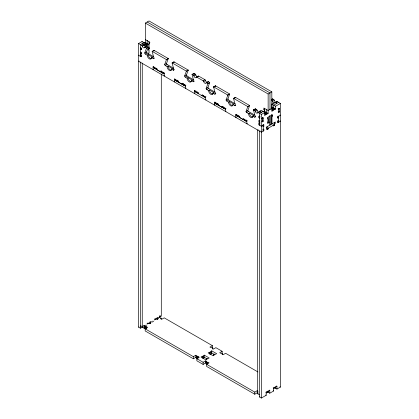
<?xml version="1.0" encoding="UTF-8"?>
<svg xmlns="http://www.w3.org/2000/svg" width="419" height="419" viewBox="0 0 419 419"><rect width="100%" height="100%" fill="white"/><g stroke="black" fill="none" stroke-linecap="round" stroke-linejoin="round"><path stroke-width="0.63" d="M264.462 111.705L264.462 109.815L263.85 109.464L263.85 108.044L268.144 110.527L272.539 107.992L272.539 108.521M266.657 129.288L267.118 129.555L267.118 126.716M268.144 123.05L268.144 117.142M269.454 109.15L269.988 109.464L269.988 92.918L147.179 22.013M144.492 42.948L145.335 42.455L145.335 23.076L149.023 20.95L271.831 91.855L271.831 108.401L271.292 108.086M273.005 125.627L273.466 125.889L274.691 125.181L274.691 122.348M141.334 49.337L141.413 48.405M262.765 120.782L263.226 121.049L262.304 121.578L262.441 118.137A0.744 0.429 -60 0 1 263.048 117.765L263.226 121.049A0.649 0.377 -60 0 1 262.765 121.845A0.649 0.377 -60 0 1 262.304 121.578L261.844 121.316M279.358 108.369L279.499 111.653A0.649 0.377 -60 0 1 279.038 112.449A0.649 0.377 -60 0 1 278.577 112.187L278.714 108.746A0.744 0.429 -60 0 1 279.321 108.369M147.179 55.114L148.101 54.58L152.401 57.063L151.479 57.597A3.038 1.755 60 0 1 149.326 58.838A3.038 1.755 60 0 1 147.179 55.114L145.335 54.051A0.869 0.503 60 0 1 144.723 52.988L146.451 48.279A0.869 0.503 60 0 0 146.477 48.091L148.321 47.028L147.027 46.279A0.869 0.503 60 0 0 146.446 46.42A1.739 1 60 0 1 145.288 46.698A1.739 1 60 0 1 144.131 45.079A0.869 0.503 60 0 0 143.549 44.273L142.256 43.529L142.256 43.943M144.723 52.988L146.566 51.925L148.295 47.216A0.869 0.503 60 0 0 148.321 47.028M167.123 66.631L168.045 66.097L172.345 68.58L171.423 69.109A3.038 1.755 60 0 1 169.276 70.35A3.038 1.755 60 0 1 167.123 66.631L165.285 65.568A0.869 0.503 60 0 1 164.672 64.5L166.401 59.797A0.869 0.503 60 0 0 166.427 59.608L168.265 58.545L154.019 50.317L152.181 51.38A0.869 0.503 60 0 0 152.207 51.6L153.935 58.304A0.869 0.503 60 0 1 153.323 58.66L151.479 57.597M164.672 64.5L166.511 63.437L168.239 58.733A0.869 0.503 60 0 0 168.265 58.545M187.073 78.144L187.995 77.615L192.29 80.097L191.373 80.626A3.038 1.755 60 0 1 189.22 81.867A3.038 1.755 60 0 1 187.073 78.144L185.229 77.08A0.869 0.503 60 0 1 184.617 76.017L186.345 71.309A0.869 0.503 60 0 0 186.371 71.125L188.215 70.057L173.969 61.834L172.125 62.897A0.869 0.503 60 0 0 172.151 63.117L173.88 69.821A0.869 0.503 60 0 1 173.267 70.177L171.423 69.109M184.617 76.017L186.46 74.954L188.189 70.245A0.869 0.503 60 0 0 188.215 70.057M208.583 90.567L209.505 90.033L213.805 92.515L212.883 93.049A3.038 1.755 60 0 1 210.736 94.285A3.038 1.755 60 0 1 208.583 90.567L206.745 89.504A0.869 0.503 60 0 1 206.127 88.44L207.855 83.732A0.869 0.503 60 0 0 207.882 83.543L209.725 82.48L208.432 81.731A0.869 0.503 60 0 0 207.85 81.873A1.739 1 60 0 1 206.693 82.145A1.739 1 60 0 1 205.535 80.532A0.869 0.503 60 0 0 204.959 79.725L198.685 76.106A0.869 0.503 60 0 0 198.103 76.242A1.739 1 60 0 1 196.946 76.52A1.739 1 60 0 1 195.788 74.907A0.869 0.503 60 0 0 195.207 74.1L193.913 73.351L192.07 74.414A0.869 0.503 60 0 0 192.096 74.629L193.829 81.338A0.869 0.503 60 0 1 193.211 81.689L191.373 80.626M206.127 88.44L207.971 87.377L209.699 82.669A0.869 0.503 60 0 0 209.725 82.48M228.533 102.079L229.45 101.55L233.75 104.032L232.828 104.561A3.038 1.755 60 0 1 230.68 105.803A3.038 1.755 60 0 1 228.533 102.079L226.689 101.016A0.869 0.503 60 0 1 226.077 99.952L227.805 95.249A0.869 0.503 60 0 0 227.831 95.061L229.67 93.997L215.424 85.769L213.585 86.833A0.869 0.503 60 0 0 213.611 87.052L215.34 93.756A0.869 0.503 60 0 1 214.727 94.113L212.883 93.049M226.077 99.952L227.915 98.889L229.649 94.181A0.869 0.503 60 0 0 229.67 93.997M248.477 113.596L249.399 113.067L253.699 115.55L252.777 116.079A3.038 1.755 60 0 1 250.625 117.32A3.038 1.755 60 0 1 248.477 113.596L246.634 112.533A0.869 0.503 60 0 1 246.021 111.47L247.749 106.761A0.869 0.503 60 0 0 247.776 106.573L249.619 105.509L235.373 97.287L233.53 98.35A0.869 0.503 60 0 0 233.556 98.57L235.284 105.274A0.869 0.503 60 0 1 234.671 105.625L232.828 104.561M246.021 111.47L247.865 110.407L249.593 105.698L247.749 106.761M144.581 327.93L144.099 328.208L144.099 325.374L142.869 326.082L142.869 326.794L140.412 328.208L138.574 327.145L138.574 43.529L142.051 41.518L145.739 43.644L145.739 46.483L146.964 45.771L146.964 45.063L147.792 44.587L147.792 45.294L149.023 44.587L145.335 42.455M149.939 42.633L149.023 43.167L149.635 43.524L149.635 42.104L145.335 39.622L145.822 39.344M147.792 44.587L144.11 42.455L140.412 44.592L140.412 56.408L141.334 55.874M147.661 40.407L147.179 40.685L147.179 43.524L145.948 44.231M138.574 43.529L141.711 45.336L143.549 44.273M142.277 43.518L144.115 44.582L145.948 43.524L145.948 44.053M141.711 45.336A0.869 0.503 60 0 1 142.287 46.142L144.131 45.079M140.873 47.635L140.412 47.897L141.03 48.253L141.491 47.986M142.287 46.142A1.739 1 60 0 0 143.445 47.761A1.739 1 60 0 0 144.602 47.483L146.446 46.42M140.873 48.52L141.334 48.787L140.412 49.316L141.03 49.672L141.491 49.405M144.602 47.483A0.869 0.503 60 0 1 145.184 47.342L147.027 46.279M146.451 48.279L148.295 47.216M140.873 52.003L140.412 52.27L141.03 52.626L141.491 52.359M149.023 48.368L148.405 48.719L148.405 50.139L149.023 49.782L149.023 52.857L148.405 53.213M141.449 53.093L140.412 53.69L141.03 54.046L141.491 53.779M139.035 55.078L138.574 55.345L141.03 56.764L141.491 56.497M140.988 54.659L140.412 54.989L141.03 55.345L141.491 55.078M145.335 54.051L147.179 52.988L153.548 56.665M152.207 51.6L154.045 50.537A0.869 0.503 60 0 1 154.019 50.317M139.035 60.985L138.574 61.253L261.383 132.158L263.839 130.738L263.839 129.319L263.378 129.052M140.878 62.049L140.412 62.316L140.412 328.208M142.722 63.112L142.256 63.379L142.256 327.145M153.323 58.66L154.396 58.037M153.564 69.376L153.103 69.643L153.103 66.804L153.564 66.542M154.03 66.982L153.108 67.511L164.164 73.896M166.401 59.797L168.239 58.733M153.103 66.804L154.333 67.517L154.794 67.25M154.333 67.517L154.333 68.224L154.794 67.957M156.046 68.417L155.355 68.816L155.355 68.108L155.816 67.841M155.355 68.108L156.586 68.816L157.046 68.548M156.586 68.816L156.586 69.523L157.046 69.261M165.285 65.568L167.123 64.5L173.728 68.313M172.151 63.117L173.995 62.054A0.869 0.503 60 0 1 173.969 61.834M161.54 71.392L160.676 71.89L160.676 71.178L161.137 70.916M160.676 71.178L161.907 71.89L162.368 71.623M161.907 71.89L161.907 72.597L162.368 72.33M163.735 72.723L162.928 73.189L162.928 72.482L163.389 72.215M162.928 72.482L164.159 73.189L164.62 72.922M173.267 70.177L174.341 69.554M164.62 75.76L164.159 76.022L164.159 73.189M186.345 71.309L188.189 70.245M174.854 81.668L174.393 81.935L174.393 79.097L174.854 78.83M175.32 79.27L174.398 79.804L185.449 86.183M174.393 79.097L175.619 79.804L176.08 79.542M175.619 79.804L175.619 80.516L176.08 80.249M177.452 80.642L176.645 81.108L176.645 80.396L177.106 80.129M176.645 80.396L177.871 81.108L178.332 80.841M185.229 77.08L187.073 76.017L193.788 79.898M177.871 81.108L177.871 81.815L178.332 81.548M192.096 74.629L193.939 73.566A0.869 0.503 60 0 1 193.913 73.351M192.07 74.414L193.369 75.163L195.207 74.1M193.369 75.163A0.869 0.503 60 0 1 193.945 75.97L195.788 74.907M182.888 83.648L181.966 84.177L181.966 83.47L182.427 83.203M181.966 83.47L183.192 84.177L183.653 83.91M183.192 84.177L183.192 84.889L183.653 84.622M193.945 75.97A1.739 1 60 0 0 195.102 77.583A1.739 1 60 0 0 196.26 77.306L198.103 76.242M196.26 77.306A0.869 0.503 60 0 1 196.841 77.169L198.685 76.106M183.192 84.889L184.219 85.476L184.219 84.769L184.679 84.502M184.219 85.476L185.256 84.879M184.219 84.769L185.444 85.476L185.905 85.214M193.211 81.689L194.285 81.071M185.905 88.048L185.444 88.315L185.444 85.476M196.841 77.169L203.115 80.788L204.959 79.725M203.115 80.788A0.869 0.503 60 0 1 203.692 81.595L205.535 80.532M203.692 81.595A1.739 1 60 0 0 204.849 83.208A1.739 1 60 0 0 206.012 82.936L207.85 81.873M206.012 82.936A0.869 0.503 60 0 1 206.588 82.794L208.432 81.731M194.914 93.248L194.453 93.516L194.453 90.677L194.914 90.41M195.374 90.855L194.453 91.389L205.504 97.768M207.855 83.732L209.699 82.669M194.453 90.677L195.678 91.389L196.139 91.122M196.139 91.829L195.678 92.096L195.678 91.389M197.506 92.222L196.705 92.688L196.705 91.976L197.166 91.714M196.705 91.976L197.93 92.688L198.391 92.421M198.391 93.128L197.93 93.395L197.93 92.688M206.745 89.504L208.583 88.44L215.188 92.248M213.611 87.052L215.45 85.989A0.869 0.503 60 0 1 215.424 85.769M202.775 95.328L202.026 95.757L202.026 95.05L202.487 94.783M202.026 95.05L203.252 95.757L203.713 95.495M203.713 96.202L203.252 96.47L203.252 95.757M205.08 96.595L204.278 97.061L204.278 96.349L204.739 96.082M204.278 96.349L205.504 97.061L205.965 96.794M214.727 94.113L215.801 93.489M205.965 99.628L205.504 99.895L205.504 97.061M214.973 104.829L214.512 105.096L214.512 102.257L214.973 101.995M227.805 95.249L229.649 94.181M215.434 102.435L214.512 102.964L225.569 109.349M214.512 102.257L215.738 102.969L216.199 102.702M215.738 102.969L215.738 103.676L216.199 103.409M215.738 103.676L216.759 104.268L216.759 103.561L217.22 103.294M216.759 104.268L217.796 103.671M216.759 103.561L217.99 104.268L218.451 104.001M217.99 104.268L217.99 104.975L218.451 104.713M226.689 101.016L228.533 99.952L235.248 103.833M233.556 98.57L235.399 97.507A0.869 0.503 60 0 1 235.373 97.287M222.751 106.656L223.008 106.808L222.086 107.343L222.086 106.63L222.547 106.363M222.086 106.63L223.311 107.343L223.772 107.075M223.311 107.343L223.311 108.05L223.772 107.783M225.254 108.107L224.333 108.641L224.333 107.929L224.794 107.667M224.333 107.929L225.563 108.641L226.024 108.374M234.671 105.625L235.745 105.007M226.024 111.208L225.563 111.475L225.563 108.641M145.335 23.076L268.144 93.982L271.831 91.855M236.258 117.121L235.797 117.383L235.797 114.549L236.258 114.282M236.725 114.722L235.803 115.256L246.854 121.636M235.797 114.549L237.023 115.256L237.484 114.995M237.023 115.256L237.023 115.969L237.484 115.702M237.023 115.969L238.05 116.555L238.05 115.848L238.511 115.581M238.05 116.555L239.087 115.958M238.05 115.848L239.275 116.555L239.736 116.293M246.634 112.533L248.477 111.47L254.962 115.215M239.275 116.555L239.275 117.268L239.736 117.001M252.777 116.079L254.616 117.142A0.869 0.503 60 0 0 255.234 116.786L253.5 110.082A0.869 0.503 60 0 1 253.479 109.867L255.318 108.804L256.617 109.548A0.869 0.503 60 0 1 257.193 110.359A1.739 1 60 0 0 258.717 112.119M271.716 99.334L272.523 98.868L273.817 99.617A0.869 0.503 60 0 1 274.398 100.424A1.739 1 60 0 0 275.555 102.037A1.739 1 60 0 0 276.713 101.765A0.869 0.503 60 0 1 277.289 101.623L280.421 103.441L280.421 387.062L276.938 389.068L274.749 387.805M253.5 110.082L255.344 109.019A0.869 0.503 60 0 1 255.318 108.804M271.742 99.554L272.549 99.088A0.869 0.503 60 0 1 272.523 98.868M253.479 109.867L254.773 110.616L256.617 109.548M271.732 100.544L273.817 99.617M254.773 110.616A0.869 0.503 60 0 1 255.349 111.423L257.193 110.359M271.973 100.68A0.869 0.503 60 0 1 272.554 101.487L274.398 100.424M244.12 119.2L243.371 119.63L243.371 118.923L243.832 118.656M243.371 118.923L244.596 119.63L245.057 119.363M271.926 104.09L275.608 106.217L275.608 109.055L271.926 106.929L271.926 104.09L274.911 102.367L276.755 103.43L276.744 103.849M255.349 111.423A1.739 1 60 0 0 256.507 113.036A1.739 1 60 0 0 257.664 112.758L259.508 111.695A0.869 0.503 60 0 1 260.089 111.554L261.383 112.302L261.383 112.926M276.713 101.765L274.869 102.828A0.869 0.503 60 0 1 275.451 102.686L277.289 101.623M244.596 119.63L244.596 120.337L245.057 120.075M257.664 112.758A0.869 0.503 60 0 1 258.245 112.617L260.089 111.554M263.85 109.464L264.771 108.93M246.43 120.463L245.623 120.929L245.623 120.222L246.084 119.954M266.788 109.181L266.306 109.464L266.306 112.297L265.075 113.01L265.075 112.297L261.383 114.429L258.245 112.617M245.623 120.222L246.849 120.929L247.31 120.667M263.645 111.705L264.462 111.234L268.144 113.36L268.144 93.982M254.616 117.142L255.695 116.524M275.608 106.217L280.421 103.441M260 117.828L259.539 118.095L258.926 117.739L258.926 116.32L259.618 115.922M272.947 108.463L273.764 107.992L273.764 105.153L278.588 102.372L278.588 102.786M247.31 123.5L246.849 123.767L246.849 120.929M260.115 116.346L259.539 116.676L258.926 116.32M258.926 117.739L259.618 117.341M264.593 112.973L266.091 113.837L266.919 113.36L266.919 114.073L266.458 113.806M271.758 108.84L273.256 109.705L274.382 109.055L274.382 109.762L273.921 109.495M264.399 114.989L264.86 115.256L266.091 114.549L266.091 113.837M266.919 114.073L268.144 113.36M271.564 110.857L272.025 111.124L273.256 110.412L273.256 109.705M274.382 109.762L275.608 109.055M260.115 122.133L259.539 122.468L258.926 122.112L258.926 120.693L259.387 120.426M260 120.782L259.539 121.049L258.926 120.693M258.926 122.112L259.618 121.714M262.765 126.339L263.226 126.601L263.839 126.25L263.839 124.831L261.383 126.25L258.926 124.831L258.926 123.411L259.387 123.144M269.988 121.987L267.532 123.406L267.532 121.987L268.144 121.636L268.144 118.561L267.532 118.917L267.532 117.498L272.444 114.659L272.444 116.079L271.831 116.435L271.831 123.998L271.831 115.016L271.292 114.706M260 123.5L259.539 123.767L258.926 123.411M258.926 124.831L259.618 124.433M260 124.92L259.539 125.187L259.539 113.366L263.232 111.234L266.919 113.36M277.504 116.409L277.965 116.676L280.426 115.251L279.96 114.989M277.504 117.828L277.965 118.095L278.577 117.739L277.54 117.142M258.162 129.759L257.701 130.031L257.701 393.797L259.539 394.86M260.005 130.828L259.539 131.095L259.539 396.987L261.383 398.05L266.191 395.274L266.191 392.435L267.422 391.728L267.422 392.435L268.548 391.786L268.548 391.079L269.773 390.367L269.773 393.205L267.935 392.006M263.839 129.319L263.226 129.675L262.765 129.408M277.504 120.902L277.965 121.164L278.577 120.813L278.116 120.546M274.691 123.762L275.304 123.411L275.304 121.992L266.505 127.072L266.505 128.492L267.118 128.135L266.196 127.606M267.118 128.848L274.691 124.474M277.504 122.317L277.965 122.584L280.426 121.159L279.96 120.902M267.118 129.555L268.349 128.848L268.349 128.135L267.888 127.868M138.574 327.145L138.972 326.914M141.03 325.731L140.412 326.082L193.369 356.653L195.825 355.239L197.05 355.946L196.438 356.302L196.438 358.428L203.115 362.283L205.572 360.864L206.797 361.571L206.185 361.927L206.185 364.053M159.45 316.513L160.676 315.8L160.676 316.513L161.294 316.156L161.294 73.99M145.739 325.139L146.351 325.49L145.121 326.202L144.508 325.846L144.099 326.082L145.796 327.061L146.409 326.71L147.64 327.417L145.184 328.836L145.184 330.963L193.369 358.779L195.825 357.365L196.642 357.836M147.373 323.128L148.295 323.662L149.421 323.012L149.421 322.3L150.651 321.593L150.651 323.363M150.248 323.594L150.248 322.53L151.673 321.708L152.286 322.064L153.516 321.357L152.898 321.001M154.836 318.822L155.758 319.351L156.586 318.875L156.586 318.162L157.811 317.455L157.811 319.231M157.712 319.288L157.712 318.225L159.45 317.22L161.147 318.199L161.147 319.262M161.147 318.199L160.535 318.555L161.76 319.262L164.217 317.848L212.402 345.665L212.402 347.791M212.402 345.665L209.945 347.084L211.176 347.791L211.789 347.435L212.805 348.027L212.805 349.09M196.438 356.302L197.454 356.888L198.067 356.532L199.297 357.239L196.841 358.659L196.841 360.785L203.115 364.41L205.572 362.99L206.389 363.462M212.805 348.027L212.192 348.378L213.418 349.09L215.874 347.67L222.149 351.29L222.149 353.421M203.671 358.339L203.671 356.213L202.843 356.689L202.23 356.333L201 357.046L205.912 359.879L207.143 359.172L206.525 358.816L206.525 359.879M206.525 358.816L207.358 358.339L207.971 358.695L209.196 357.983L204.283 355.15L203.058 355.857L203.671 356.213M210.008 354.678L211.134 354.029L211.134 351.902L210.008 352.552L209.395 352.201L208.164 352.908L213.077 355.741L214.308 355.034L213.69 354.678L213.69 355.741M213.69 354.678L214.816 354.029L215.429 354.385L216.66 353.678L211.747 350.839L210.521 351.546L211.134 351.902M203.466 357.747L204.283 357.276L207.012 358.853M210.93 353.442L211.747 352.966L214.476 354.542M222.149 351.29L219.692 352.709L220.923 353.421L221.536 353.065L222.552 353.652L222.552 354.715M206.185 361.927L207.201 362.514L207.819 362.163L209.044 362.87L206.588 364.289L206.588 366.416L254.773 394.232L257.229 392.818L258.046 393.289M222.552 353.652L221.939 354.008L223.17 354.715L225.626 353.296L257.936 371.952M206.588 364.289L254.773 392.105L257.229 390.686L258.046 391.163M273.193 387.863L273.654 388.13L274.885 387.418L274.885 388.13L274.194 387.732M275.252 386.674L275.712 386.941L276.938 386.234L276.938 389.068M259.539 396.987L259.942 396.756M274.885 388.13L275.712 387.648L275.712 386.941M269.773 393.205L273.654 390.964L273.654 388.13M278.923 108.28L279.499 108.61M278.813 108.296L279.504 108.694L278.588 109.228L278.127 108.961M278.116 108.877L278.577 109.144M279.038 111.386L279.504 111.648L278.588 112.182L278.116 111.92M271.617 107.458L274.382 109.055M271.564 108.018L272.025 108.285L272.025 111.124M271.758 109.548L273.256 110.412M278.127 116.053L278.588 116.314L278.588 122.222L277.677 121.699M271.522 115.55L272.444 116.079M145.582 44.267L146.964 45.063M269.454 115.77L269.988 116.079L269.988 125.061L269.988 116.639M145.582 44.974L146.964 45.771M264.593 113.685L266.091 114.549M261.398 112.292L259.56 111.229L261.178 110.297L264.86 112.423L264.86 115.256M148.562 48.101L149.635 48.719L149.635 47.305L149.023 46.949L149.023 41.748M145.184 47.342L146.477 48.091M152.181 51.38L166.427 59.608M172.125 62.897L186.371 71.125M206.588 82.794L207.882 83.543M213.585 86.833L227.831 95.061M233.53 98.35L247.776 106.573M148.101 49.253L149.023 49.782M262.535 117.608L263.226 118.006M262.535 117.697L263.226 118.095L262.304 118.624L261.844 118.362M273.769 124.653L274.691 125.181M140.873 48.431L141.334 48.698M261.844 118.273L262.304 118.54M273.005 124.914L273.466 125.181L273.466 125.889M263.378 124.563L263.839 124.831M262.765 124.92L263.226 125.187L263.226 131.095M262.917 125.716L263.839 126.25M267.542 128.382L268.349 128.848M161.09 71.057L161.603 71.356M262.917 130.204L263.839 130.738M154.333 68.224L155.355 68.816M156.586 69.523L160.676 71.89M161.907 72.597L162.928 73.189M175.619 80.516L176.645 81.108M177.871 81.815L181.966 84.177M217.99 104.975L222.086 107.343M223.311 108.05L224.333 108.641M239.275 117.268L243.371 119.63M244.596 120.337L245.623 120.929M159.759 315.978L160.676 316.513M279.96 386.795L280.421 387.062M276.477 385.967L276.938 386.234M157.712 318.225L158.324 318.576L157.099 319.288L156.481 318.932M275.252 387.386L275.712 387.648M274.424 387.156L274.885 387.418M273.193 390.697L273.654 390.964M269.312 390.105L269.773 390.367M150.248 322.53L150.861 322.887L149.635 323.594L149.023 323.243M268.087 390.812L268.548 391.079M268.087 391.519L268.548 391.786M266.961 391.461L267.422 391.728M266.615 391.969L267.422 392.435M265.73 392.168L266.191 392.435M265.73 395.007L266.191 395.274M272.549 99.088L272.654 99.507M255.344 109.019L255.454 109.438M235.399 97.507L235.504 97.926M215.45 85.989L215.56 86.408M193.939 73.566L194.049 73.985M173.995 62.054L174.1 62.473M154.045 50.537L154.155 50.956M277.965 116.676L277.965 118.095M277.965 121.164L277.965 122.584M275.094 387.339L275.094 388.004M273.764 387.711L273.764 388.774M266.306 392.016L266.306 393.08M264.462 108.401L264.462 111.234M263.022 111.36L263.022 111.889M261.383 114.429L261.383 398.05M257.842 391.749L257.842 393.881M257.229 390.686L257.229 392.818M254.773 392.105L254.773 394.232M244.298 119.226L244.293 119.63M223.008 106.808L223.002 107.343M211.747 350.839L211.747 352.966M210.008 352.552L210.008 354.149M209.395 352.201L209.395 353.793M207.819 362.163L207.819 363.755M207.201 362.514L207.201 364.111M205.572 360.864L205.572 362.99M204.283 355.15L204.283 357.276M203.115 362.283L203.115 364.41M202.948 95.359L202.948 95.757M202.843 356.689L202.843 358.287M202.23 356.333L202.23 357.931M198.067 356.532L198.067 358.13M197.454 356.888L197.454 359.015M195.825 355.239L195.825 357.365M193.369 356.653L193.369 358.779M182.888 84.177L182.894 83.643A0.649 0.377 0 0 0 183.286 83.753M161.603 71.487L161.598 71.89M159.45 315.916L159.45 317.644M155.758 319.351L155.758 318.644L154.527 319.351L154.527 320.058M148.295 323.662L148.295 322.949L147.069 323.662L147.069 324.369M146.409 326.71L146.409 328.836M145.796 327.061L145.796 328.658M145.121 326.202L145.121 328.328L144.508 327.972L144.508 325.846M144.11 42.455L144.11 42.948M144.115 44.582L144.115 45.886M143.895 42.581L143.895 43.115M142.051 41.518L142.051 42.052M141.03 48.253L141.03 49.672M141.03 52.626L141.03 54.046M141.03 55.345L141.03 56.764M259.508 111.695A1.739 1 60 0 1 259.136 112.098M248.477 111.47A0.869 0.503 60 0 1 247.865 110.407M249.619 105.509A0.869 0.503 60 0 1 249.593 105.698M228.533 99.952A0.869 0.503 60 0 1 227.915 98.889M208.583 88.44A0.869 0.503 60 0 1 207.971 87.377M187.073 76.017A0.869 0.503 60 0 1 186.46 74.954M167.123 64.5A0.869 0.503 60 0 1 166.511 63.437M147.179 52.988A0.869 0.503 60 0 1 146.566 51.925M151.427 58.576A3.038 1.755 60 0 1 149.227 57.413A3.038 1.755 60 0 1 148.101 54.58M152.401 57.063A3.038 1.755 60 0 1 152.364 57.492M171.549 70.046A3.038 1.755 60 0 1 169.271 69.046A3.038 1.755 60 0 1 168.045 66.097M172.345 68.58A3.038 1.755 60 0 1 172.309 69.009M191.321 81.611A3.038 1.755 60 0 1 189.121 80.448A3.038 1.755 60 0 1 187.995 77.615M192.29 80.097A3.038 1.755 60 0 1 192.258 80.527M213.009 93.982A3.038 1.755 60 0 1 210.731 92.981A3.038 1.755 60 0 1 209.505 90.033M213.805 92.515A3.038 1.755 60 0 1 213.769 92.945M232.775 105.546A3.038 1.755 60 0 1 230.581 104.383A3.038 1.755 60 0 1 229.45 101.55M233.75 104.032A3.038 1.755 60 0 1 233.713 104.462M252.903 117.016A3.038 1.755 60 0 1 250.625 116.016A3.038 1.755 60 0 1 249.399 113.067M253.699 115.55A3.038 1.755 60 0 1 253.663 115.979M274.251 103.268A1.739 1 60 0 1 272.554 101.487M203.404 95.338A0.649 0.377 0 0 1 203.21 95.323"/></g></svg>
